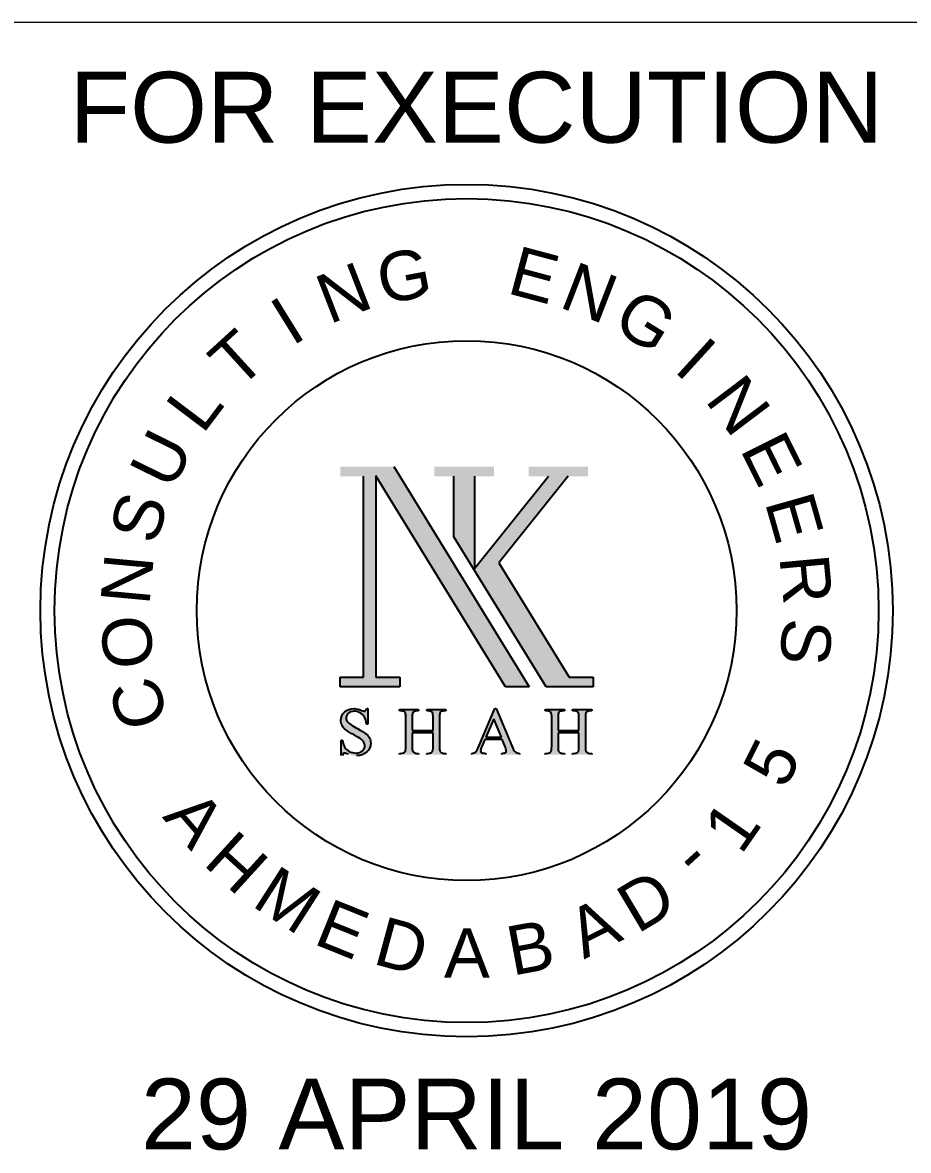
# Model space of a CAD drawing. Extents: x -200722 to 834823, y -494970 to 88783.
# Drawn here: x 418084 to 420556, y -169547 to -166400 of the extents above; entities that cross this region are included whole.
import ezdxf
from ezdxf.enums import TextEntityAlignment as Align

# ---------------------------------------------------------------- set-up
doc = ezdxf.new("R2010")
doc.units = 0
doc.header["$LTSCALE"] = 100
doc.header["$MEASUREMENT"] = 0
doc.linetypes.add('SJ', pattern=[4.25, 3, -0.25, 0.25, -0.25, 0.25, -0.25])
doc.layers.add('9_TITLE TEXT', color=7, linetype='CONTINUOUS', lineweight=20)
for name, color, linetype in [('NAME PLAT-01', 251, 'CONTINUOUS'), ('STAMP', 20, 'SJ'), ('TEXT', 2, 'CONTINUOUS')]:
    doc.layers.add(name, color=color, linetype=linetype)
doc.styles.add('AR', font='arial.ttf')

msp = doc.modelspace()

# ---------------------------------------------------------------- hatches: boundary and pattern name
at = {"layer": 'NAME PLAT-01'}
h = msp.add_hatch(color=7, dxfattribs=at)
h.dxf.hatch_style = 1
h.paths.add_polyline_path([(419431.8, -168253.3), (419498.3, -168253.3), (419120.6, -167639), (418970.8, -167639), (418970.8, -167666.1), (419035.5, -167666.1), (419035.5, -168226.2), (418970.8, -168226.2), (418970.8, -168253.3), (419137.3, -168253.3), (419137.3, -168226.2), (419070, -168226.2), (419070, -167665)])
h = msp.add_hatch(color=7, dxfattribs=at)
h.dxf.hatch_style = 1
h.paths.add_polyline_path([(419345.7, -167666.1), (419399.9, -167666.1), (419399.9, -167639), (419233.8, -167639), (419233.8, -167666.1), (419288.1, -167666.1), (419288.1, -167834.9), (419545.3, -168253.3), (419676.6, -168253.3), (419676.6, -168226.2), (419609.1, -168226.2), (419413.1, -167907.5), (419606.8, -167666.1), (419662.5, -167666.1), (419662.5, -167639), (419496.4, -167639), (419496.4, -167666.1), (419552.1, -167666.1), (419345.7, -167923.5)])
h = msp.add_hatch(color=7, dxfattribs=at)
h.dxf.hatch_style = 1
edge = h.paths.add_edge_path()
edge.add_spline(control_points=[(419042.5, -168384.2), (419038.2, -168380.9), (419030.2, -168376), (419018.5, -168369.7)], knot_values=[9, 9, 9, 9, 10, 10, 10, 10], degree=3, periodic=0)
edge.add_spline(control_points=[(419018.5, -168369.7), (419004.1, -168362), (418995, -168355.8), (418991.1, -168351.2)], knot_values=[8, 8, 8, 8, 9, 9, 9, 9], degree=3, periodic=0)
edge.add_spline(control_points=[(418991.1, -168351.2), (418988.5, -168348), (418987.2, -168344.6), (418987.2, -168340.7)], knot_values=[7, 7, 7, 7, 8, 8, 8, 8], degree=3, periodic=0)
edge.add_spline(control_points=[(418987.2, -168340.7), (418987.2, -168335.7), (418989.3, -168331.3), (418993.5, -168327.3)], knot_values=[6, 6, 6, 6, 7, 7, 7, 7], degree=3, periodic=0)
edge.add_spline(control_points=[(418993.5, -168327.3), (418997.7, -168323.4), (419003, -168321.5), (419009.4, -168321.5)], knot_values=[5, 5, 5, 5, 6, 6, 6, 6], degree=3, periodic=0)
edge.add_spline(control_points=[(419009.4, -168321.5), (419015.1, -168321.5), (419020.6, -168322.9), (419025.9, -168325.8)], knot_values=[4, 4, 4, 4, 5, 5, 5, 5], degree=3, periodic=0)
edge.add_spline(control_points=[(419025.9, -168325.8), (419031.2, -168328.7), (419035.3, -168332.6), (419038.2, -168337.6)], knot_values=[3, 3, 3, 3, 4, 4, 4, 4], degree=3, periodic=0)
edge.add_spline(control_points=[(419038.2, -168337.6), (419041, -168342.5), (419043, -168349.2), (419044.1, -168357.5)], knot_values=[2, 2, 2, 2, 3, 3, 3, 3], degree=3, periodic=0)
edge.add_spline(control_points=[(419044.1, -168357.5), (419044.1, -168357.5), (419047.6, -168357.5), (419047.6, -168357.5)], knot_values=[1, 1, 1, 1, 2, 2, 2, 2], degree=3, periodic=0)
edge.add_spline(control_points=[(419047.6, -168357.5), (419047.6, -168357.5), (419047.6, -168314.1), (419047.6, -168314.1)], knot_values=[0, 0, 0, 0, 1, 1, 1, 1], degree=3, periodic=0)
edge.add_spline(control_points=[(419047.6, -168314.1), (419047.6, -168314.1), (419044.1, -168314.1), (419044.1, -168314.1)], knot_values=[39, 39, 39, 39, 40, 40, 40, 40], degree=3, periodic=0)
edge.add_spline(control_points=[(419044.1, -168314.1), (419043.5, -168317), (419042.7, -168318.9), (419041.7, -168319.8), (419040.7, -168320.8), (419039.3, -168321.3), (419037.7, -168321.3)], knot_values=[37, 37, 37, 37, 38, 38, 38, 39, 39, 39, 39], degree=3, periodic=0)
edge.add_spline(control_points=[(419037.7, -168321.3), (419036.3, -168321.3), (419033.9, -168320.5), (419030.4, -168319)], knot_values=[36, 36, 36, 36, 37, 37, 37, 37], degree=3, periodic=0)
edge.add_spline(control_points=[(419030.4, -168319), (419023, -168315.7), (419015.9, -168314.1), (419009.2, -168314.1)], knot_values=[35, 35, 35, 35, 36, 36, 36, 36], degree=3, periodic=0)
edge.add_spline(control_points=[(419009.2, -168314.1), (418998.5, -168314.1), (418989.7, -168317.3), (418982.8, -168323.8)], knot_values=[34, 34, 34, 34, 35, 35, 35, 35], degree=3, periodic=0)
edge.add_spline(control_points=[(418982.8, -168323.8), (418975.9, -168330.3), (418972.4, -168338.1), (418972.4, -168347.1)], knot_values=[33, 33, 33, 33, 34, 34, 34, 34], degree=3, periodic=0)
edge.add_spline(control_points=[(418972.4, -168347.1), (418972.4, -168352.3), (418973.6, -168357.1), (418976, -168361.4)], knot_values=[32, 32, 32, 32, 33, 33, 33, 33], degree=3, periodic=0)
edge.add_spline(control_points=[(418976, -168361.4), (418978.3, -168365.7), (418981.7, -168369.7), (418986.3, -168373.2)], knot_values=[31, 31, 31, 31, 32, 32, 32, 32], degree=3, periodic=0)
edge.add_spline(control_points=[(418986.3, -168373.2), (418990.8, -168376.8), (418998.5, -168381.6), (419009.2, -168387.6)], knot_values=[30, 30, 30, 30, 31, 31, 31, 31], degree=3, periodic=0)
edge.add_spline(control_points=[(419009.2, -168387.6), (419020, -168393.7), (419026.5, -168397.6), (419028.9, -168399.5)], knot_values=[29, 29, 29, 29, 30, 30, 30, 30], degree=3, periodic=0)
edge.add_spline(control_points=[(419028.9, -168399.5), (419032.5, -168402.2), (419035.2, -168405.1), (419036.9, -168408.3)], knot_values=[28, 28, 28, 28, 29, 29, 29, 29], degree=3, periodic=0)
edge.add_spline(control_points=[(419036.9, -168408.3), (419038.6, -168411.4), (419039.4, -168414.5), (419039.4, -168417.6)], knot_values=[27, 27, 27, 27, 28, 28, 28, 28], degree=3, periodic=0)
edge.add_spline(control_points=[(419039.4, -168417.6), (419039.4, -168423.2), (419037.2, -168428), (419032.7, -168432.1)], knot_values=[26, 26, 26, 26, 27, 27, 27, 27], degree=3, periodic=0)
edge.add_spline(control_points=[(419032.7, -168432.1), (419028.2, -168436.1), (419022.1, -168438.2), (419014.4, -168438.2)], knot_values=[25, 25, 25, 25, 26, 26, 26, 26], degree=3, periodic=0)
edge.add_spline(control_points=[(419014.4, -168438.2), (419007.7, -168438.2), (419001.6, -168436.7), (418996, -168433.7)], knot_values=[24, 24, 24, 24, 25, 25, 25, 25], degree=3, periodic=0)
edge.add_spline(control_points=[(418996, -168433.7), (418990.4, -168430.8), (418986.3, -168427), (418983.6, -168422.6)], knot_values=[23, 23, 23, 23, 24, 24, 24, 24], degree=3, periodic=0)
edge.add_spline(control_points=[(418983.6, -168422.6), (418980.8, -168418.1), (418978.7, -168411.3), (418977.1, -168402.3)], knot_values=[22, 22, 22, 22, 23, 23, 23, 23], degree=3, periodic=0)
edge.add_spline(control_points=[(418977.1, -168402.3), (418977.1, -168402.3), (418973.6, -168402.3), (418973.6, -168402.3)], knot_values=[21, 21, 21, 21, 22, 22, 22, 22], degree=3, periodic=0)
edge.add_spline(control_points=[(418973.6, -168402.3), (418973.6, -168402.3), (418973.6, -168445.4), (418973.6, -168445.4)], knot_values=[20, 20, 20, 20, 21, 21, 21, 21], degree=3, periodic=0)
edge.add_spline(control_points=[(418973.6, -168445.4), (418973.6, -168445.4), (418977.1, -168445.4), (418977.1, -168445.4)], knot_values=[19, 19, 19, 19, 20, 20, 20, 20], degree=3, periodic=0)
edge.add_spline(control_points=[(418977.1, -168445.4), (418977.5, -168442.5), (418978.2, -168440.6), (418979.1, -168439.7), (418980, -168438.7), (418981.2, -168438.3), (418982.7, -168438.3)], knot_values=[17, 17, 17, 17, 18, 18, 18, 19, 19, 19, 19], degree=3, periodic=0)
edge.add_spline(control_points=[(418982.7, -168438.3), (418984.3, -168438.3), (418988.1, -168439.2), (418994.2, -168441.2)], knot_values=[16, 16, 16, 16, 17, 17, 17, 17], degree=3, periodic=0)
edge.add_spline(control_points=[(418994.2, -168441.2), (419000.2, -168443.1), (419004.1, -168444.3), (419006.1, -168444.6)], knot_values=[15, 15, 15, 15, 16, 16, 16, 16], degree=3, periodic=0)
edge.add_spline(control_points=[(419006.1, -168444.6), (419009.3, -168445.1), (419012.7, -168445.4), (419016.3, -168445.4)], knot_values=[14, 14, 14, 14, 15, 15, 15, 15], degree=3, periodic=0)
edge.add_spline(control_points=[(419016.3, -168445.4), (419028, -168445.4), (419037.4, -168442), (419044.8, -168435.1)], knot_values=[13, 13, 13, 13, 14, 14, 14, 14], degree=3, periodic=0)
edge.add_spline(control_points=[(419044.8, -168435.1), (419052.2, -168428.2), (419055.9, -168420), (419055.9, -168410.5)], knot_values=[12, 12, 12, 12, 13, 13, 13, 13], degree=3, periodic=0)
edge.add_spline(control_points=[(419055.9, -168410.5), (419055.9, -168405.5), (419054.7, -168400.7), (419052.4, -168396.1)], knot_values=[11, 11, 11, 11, 12, 12, 12, 12], degree=3, periodic=0)
edge.add_spline(control_points=[(419052.4, -168396.1), (419050.1, -168391.6), (419046.8, -168387.6), (419042.5, -168384.2)], knot_values=[10, 10, 10, 10, 11, 11, 11, 11], degree=3, periodic=0)
edge = h.paths.add_edge_path()
edge.add_spline(control_points=[(419171.6, -168420.3), (419171.6, -168420.3), (419171.6, -168382), (419171.6, -168382)], knot_values=[26, 26, 26, 26, 27, 27, 27, 27], degree=3, periodic=0)
edge.add_spline(control_points=[(419171.6, -168382), (419171.6, -168382), (419229.9, -168382), (419229.9, -168382)], knot_values=[25, 25, 25, 25, 26, 26, 26, 26], degree=3, periodic=0)
edge.add_spline(control_points=[(419229.9, -168382), (419229.9, -168382), (419229.9, -168420.3), (419229.9, -168420.3)], knot_values=[24, 24, 24, 24, 25, 25, 25, 25], degree=3, periodic=0)
edge.add_spline(control_points=[(419229.9, -168420.3), (419229.9, -168427.8), (419229.2, -168432.6), (419227.6, -168434.6)], knot_values=[23, 23, 23, 23, 24, 24, 24, 24], degree=3, periodic=0)
edge.add_spline(control_points=[(419227.6, -168434.6), (419225.3, -168437.6), (419221.5, -168439.1), (419216.4, -168439.1)], knot_values=[22, 22, 22, 22, 23, 23, 23, 23], degree=3, periodic=0)
edge.add_spline(control_points=[(419212, -168439.1), (419212, -168439.1), (419212, -168442.5), (419212, -168442.5)], knot_values=[20, 20, 20, 20, 21, 21, 21, 21], degree=3, periodic=0)
edge.add_spline(control_points=[(419212, -168442.5), (419212, -168442.5), (419265.7, -168442.5), (419265.7, -168442.5)], knot_values=[19, 19, 19, 19, 20, 20, 20, 20], degree=3, periodic=0)
edge.add_spline(control_points=[(419265.7, -168442.5), (419265.7, -168442.5), (419265.7, -168439.1), (419265.7, -168439.1)], knot_values=[18, 18, 18, 18, 19, 19, 19, 19], degree=3, periodic=0)
edge.add_spline(control_points=[(419265.7, -168439.1), (419265.7, -168439.1), (419261.2, -168439.1), (419261.2, -168439.1)], knot_values=[17, 17, 17, 17, 18, 18, 18, 18], degree=3, periodic=0)
edge.add_spline(control_points=[(419261.2, -168439.1), (419258.3, -168439.1), (419255.4, -168438.4), (419252.7, -168436.9)], knot_values=[16, 16, 16, 16, 17, 17, 17, 17], degree=3, periodic=0)
edge.add_spline(control_points=[(419248.9, -168432.9), (419248.1, -168430.9), (419247.7, -168426.7), (419247.7, -168420.3)], knot_values=[14, 14, 14, 14, 15, 15, 15, 15], degree=3, periodic=0)
edge.add_spline(control_points=[(419247.7, -168420.3), (419247.7, -168420.3), (419247.7, -168339.2), (419247.7, -168339.2)], knot_values=[13, 13, 13, 13, 14, 14, 14, 14], degree=3, periodic=0)
edge.add_spline(control_points=[(419247.7, -168339.2), (419247.7, -168333.1), (419248.1, -168329), (419248.8, -168327)], knot_values=[12, 12, 12, 12, 13, 13, 13, 13], degree=3, periodic=0)
edge.add_spline(control_points=[(419248.8, -168327), (419249.5, -168325), (419250.8, -168323.5), (419252.8, -168322.5)], knot_values=[11, 11, 11, 11, 12, 12, 12, 12], degree=3, periodic=0)
edge.add_spline(control_points=[(419252.8, -168322.5), (419255.5, -168321.1), (419258.3, -168320.4), (419261.2, -168320.4)], knot_values=[10, 10, 10, 10, 11, 11, 11, 11], degree=3, periodic=0)
edge.add_spline(control_points=[(419265.7, -168320.4), (419265.7, -168320.4), (419265.7, -168316.9), (419265.7, -168316.9)], knot_values=[8, 8, 8, 8, 9, 9, 9, 9], degree=3, periodic=0)
edge.add_spline(control_points=[(419265.7, -168316.9), (419265.7, -168316.9), (419212, -168316.9), (419212, -168316.9)], knot_values=[7, 7, 7, 7, 8, 8, 8, 8], degree=3, periodic=0)
edge.add_spline(control_points=[(419212, -168316.9), (419212, -168316.9), (419212, -168320.4), (419212, -168320.4)], knot_values=[6, 6, 6, 6, 7, 7, 7, 7], degree=3, periodic=0)
edge.add_spline(control_points=[(419212, -168320.4), (419212, -168320.4), (419216.4, -168320.4), (419216.4, -168320.4)], knot_values=[5, 5, 5, 5, 6, 6, 6, 6], degree=3, periodic=0)
edge.add_spline(control_points=[(419216.4, -168320.4), (419219.4, -168320.4), (419222.2, -168321.1), (419224.8, -168322.6)], knot_values=[4, 4, 4, 4, 5, 5, 5, 5], degree=3, periodic=0)
edge.add_spline(control_points=[(419228.7, -168326.6), (419229.5, -168328.6), (419229.9, -168332.8), (419229.9, -168339.2)], knot_values=[2, 2, 2, 2, 3, 3, 3, 3], degree=3, periodic=0)
edge.add_spline(control_points=[(419229.9, -168339.2), (419229.9, -168339.2), (419229.9, -168375.2), (419229.9, -168375.2)], knot_values=[1, 1, 1, 1, 2, 2, 2, 2], degree=3, periodic=0)
edge.add_spline(control_points=[(419229.9, -168375.2), (419229.9, -168375.2), (419171.6, -168375.2), (419171.6, -168375.2)], knot_values=[0, 0, 0, 0, 1, 1, 1, 1], degree=3, periodic=0)
edge.add_spline(control_points=[(419171.6, -168375.2), (419171.6, -168375.2), (419171.6, -168339.2), (419171.6, -168339.2)], knot_values=[49, 49, 49, 49, 50, 50, 50, 50], degree=3, periodic=0)
edge.add_spline(control_points=[(419171.6, -168339.2), (419171.6, -168333.1), (419172, -168329), (419172.7, -168327)], knot_values=[48, 48, 48, 48, 49, 49, 49, 49], degree=3, periodic=0)
edge.add_spline(control_points=[(419172.7, -168327), (419173.4, -168325), (419174.8, -168323.5), (419176.7, -168322.5)], knot_values=[47, 47, 47, 47, 48, 48, 48, 48], degree=3, periodic=0)
edge.add_spline(control_points=[(419176.7, -168322.5), (419179.3, -168321.1), (419182.1, -168320.4), (419185.1, -168320.4)], knot_values=[46, 46, 46, 46, 47, 47, 47, 47], degree=3, periodic=0)
edge.add_spline(control_points=[(419189.6, -168320.4), (419189.6, -168320.4), (419189.6, -168316.9), (419189.6, -168316.9)], knot_values=[44, 44, 44, 44, 45, 45, 45, 45], degree=3, periodic=0)
edge.add_spline(control_points=[(419189.6, -168316.9), (419189.6, -168316.9), (419135.8, -168316.9), (419135.8, -168316.9)], knot_values=[43, 43, 43, 43, 44, 44, 44, 44], degree=3, periodic=0)
edge.add_spline(control_points=[(419135.8, -168316.9), (419135.8, -168316.9), (419135.8, -168320.4), (419135.8, -168320.4)], knot_values=[42, 42, 42, 42, 43, 43, 43, 43], degree=3, periodic=0)
edge.add_spline(control_points=[(419135.8, -168320.4), (419135.8, -168320.4), (419140.3, -168320.4), (419140.3, -168320.4)], knot_values=[41, 41, 41, 41, 42, 42, 42, 42], degree=3, periodic=0)
edge.add_spline(control_points=[(419140.3, -168320.4), (419143.2, -168320.4), (419146.1, -168321.1), (419148.8, -168322.6)], knot_values=[40, 40, 40, 40, 41, 41, 41, 41], degree=3, periodic=0)
edge.add_spline(control_points=[(419152.6, -168326.6), (419153.4, -168328.6), (419153.8, -168332.8), (419153.8, -168339.2)], knot_values=[38, 38, 38, 38, 39, 39, 39, 39], degree=3, periodic=0)
edge.add_spline(control_points=[(419153.8, -168339.2), (419153.8, -168339.2), (419153.8, -168420.3), (419153.8, -168420.3)], knot_values=[37, 37, 37, 37, 38, 38, 38, 38], degree=3, periodic=0)
edge.add_spline(control_points=[(419153.8, -168420.3), (419153.8, -168427.8), (419153.1, -168432.6), (419151.6, -168434.6)], knot_values=[36, 36, 36, 36, 37, 37, 37, 37], degree=3, periodic=0)
edge.add_spline(control_points=[(419151.6, -168434.6), (419149.2, -168437.6), (419145.5, -168439.1), (419140.3, -168439.1)], knot_values=[35, 35, 35, 35, 36, 36, 36, 36], degree=3, periodic=0)
edge.add_spline(control_points=[(419135.8, -168439.1), (419135.8, -168439.1), (419135.8, -168442.5), (419135.8, -168442.5)], knot_values=[33, 33, 33, 33, 34, 34, 34, 34], degree=3, periodic=0)
edge.add_spline(control_points=[(419135.8, -168442.5), (419135.8, -168442.5), (419189.6, -168442.5), (419189.6, -168442.5)], knot_values=[32, 32, 32, 32, 33, 33, 33, 33], degree=3, periodic=0)
edge.add_spline(control_points=[(419189.6, -168442.5), (419189.6, -168442.5), (419189.6, -168439.1), (419189.6, -168439.1)], knot_values=[31, 31, 31, 31, 32, 32, 32, 32], degree=3, periodic=0)
edge.add_spline(control_points=[(419189.6, -168439.1), (419189.6, -168439.1), (419185.1, -168439.1), (419185.1, -168439.1)], knot_values=[30, 30, 30, 30, 31, 31, 31, 31], degree=3, periodic=0)
edge.add_spline(control_points=[(419185.1, -168439.1), (419182.1, -168439.1), (419179.3, -168438.4), (419176.7, -168436.9)], knot_values=[29, 29, 29, 29, 30, 30, 30, 30], degree=3, periodic=0)
edge.add_spline(control_points=[(419172.8, -168432.9), (419172, -168430.9), (419171.6, -168426.7), (419171.6, -168420.3)], knot_values=[27, 27, 27, 27, 28, 28, 28, 28], degree=3, periodic=0)
edge = h.paths.add_edge_path()
edge.add_spline(control_points=[(419402.4, -168314.1), (419402.4, -168314.1), (419358.2, -168417.4), (419358.2, -168417.4)], knot_values=[10, 10, 10, 10, 11, 11, 11, 11], degree=3, periodic=0)
edge.add_spline(control_points=[(419358.2, -168417.4), (419354.4, -168426.5), (419350.9, -168432.5), (419347.8, -168435.5)], knot_values=[9, 9, 9, 9, 10, 10, 10, 10], degree=3, periodic=0)
edge.add_spline(control_points=[(419347.8, -168435.5), (419346.2, -168437), (419342.8, -168438.2), (419337.6, -168439.1)], knot_values=[8, 8, 8, 8, 9, 9, 9, 9], degree=3, periodic=0)
edge.add_spline(control_points=[(419337.6, -168439.1), (419337.6, -168439.1), (419337.6, -168442.5), (419337.6, -168442.5)], knot_values=[7, 7, 7, 7, 8, 8, 8, 8], degree=3, periodic=0)
edge.add_spline(control_points=[(419337.6, -168442.5), (419337.6, -168442.5), (419377.1, -168442.5), (419377.1, -168442.5)], knot_values=[6, 6, 6, 6, 7, 7, 7, 7], degree=3, periodic=0)
edge.add_spline(control_points=[(419377.1, -168442.5), (419377.1, -168442.5), (419377.1, -168439.1), (419377.1, -168439.1)], knot_values=[5, 5, 5, 5, 6, 6, 6, 6], degree=3, periodic=0)
edge.add_spline(control_points=[(419377.1, -168439.1), (419371.1, -168438.7), (419367.1, -168437.7), (419365.3, -168436.3)], knot_values=[4, 4, 4, 4, 5, 5, 5, 5], degree=3, periodic=0)
edge.add_spline(control_points=[(419365.3, -168436.3), (419363.5, -168434.8), (419362.6, -168433.1), (419362.6, -168431.2)], knot_values=[3, 3, 3, 3, 4, 4, 4, 4], degree=3, periodic=0)
edge.add_spline(control_points=[(419362.6, -168431.2), (419362.6, -168428.8), (419363.6, -168425.2), (419365.7, -168420.3)], knot_values=[2, 2, 2, 2, 3, 3, 3, 3], degree=3, periodic=0)
edge.add_spline(control_points=[(419365.7, -168420.3), (419365.7, -168420.3), (419374.2, -168400.5), (419374.2, -168400.5)], knot_values=[1, 1, 1, 1, 2, 2, 2, 2], degree=3, periodic=0)
edge.add_spline(control_points=[(419374.2, -168400.5), (419374.2, -168400.5), (419422.9, -168400.5), (419422.9, -168400.5)], knot_values=[0, 0, 0, 0, 1, 1, 1, 1], degree=3, periodic=0)
edge.add_spline(control_points=[(419422.9, -168400.5), (419422.9, -168400.5), (419430.5, -168418.5), (419430.5, -168418.5)], knot_values=[21, 21, 21, 21, 22, 22, 22, 22], degree=3, periodic=0)
edge.add_spline(control_points=[(419430.5, -168418.5), (419432.9, -168424.4), (419434.2, -168428.7), (419434.2, -168431.4)], knot_values=[20, 20, 20, 20, 21, 21, 21, 21], degree=3, periodic=0)
edge.add_spline(control_points=[(419434.2, -168431.4), (419434.2, -168433.4), (419433.3, -168435.2), (419431.5, -168436.6)], knot_values=[19, 19, 19, 19, 20, 20, 20, 20], degree=3, periodic=0)
edge.add_spline(control_points=[(419431.5, -168436.6), (419429.8, -168438), (419426.4, -168438.9), (419421.4, -168439.1)], knot_values=[18, 18, 18, 18, 19, 19, 19, 19], degree=3, periodic=0)
edge.add_spline(control_points=[(419421.4, -168439.1), (419421.4, -168439.1), (419421.4, -168442.5), (419421.4, -168442.5)], knot_values=[17, 17, 17, 17, 18, 18, 18, 18], degree=3, periodic=0)
edge.add_spline(control_points=[(419421.4, -168442.5), (419421.4, -168442.5), (419470.9, -168442.5), (419470.9, -168442.5)], knot_values=[16, 16, 16, 16, 17, 17, 17, 17], degree=3, periodic=0)
edge.add_spline(control_points=[(419470.9, -168442.5), (419470.9, -168442.5), (419470.9, -168439.1), (419470.9, -168439.1)], knot_values=[15, 15, 15, 15, 16, 16, 16, 16], degree=3, periodic=0)
edge.add_spline(control_points=[(419470.9, -168439.1), (419465.8, -168438.8), (419461.8, -168437.4), (419459, -168434.9)], knot_values=[14, 14, 14, 14, 15, 15, 15, 15], degree=3, periodic=0)
edge.add_spline(control_points=[(419459, -168434.9), (419456.1, -168432.4), (419452.9, -168426.9), (419449.4, -168418.5)], knot_values=[13, 13, 13, 13, 14, 14, 14, 14], degree=3, periodic=0)
edge.add_spline(control_points=[(419449.4, -168418.5), (419449.4, -168418.5), (419405.6, -168314.1), (419405.6, -168314.1)], knot_values=[12, 12, 12, 12, 13, 13, 13, 13], degree=3, periodic=0)
edge.add_spline(control_points=[(419405.6, -168314.1), (419405.6, -168314.1), (419402.4, -168314.1), (419402.4, -168314.1)], knot_values=[11, 11, 11, 11, 12, 12, 12, 12], degree=3, periodic=0)
h.paths.add_polyline_path([(419377.1, -168393.6), (419399, -168342.9), (419420.3, -168393.6)], flags=16)
edge = h.paths.add_edge_path()
edge.add_spline(control_points=[(419560.8, -168339.2), (419560.8, -168339.2), (419560.8, -168420.3), (419560.8, -168420.3)], knot_values=[37, 37, 37, 37, 38, 38, 38, 38], degree=3, periodic=0)
edge.add_spline(control_points=[(419560.8, -168420.3), (419560.8, -168427.8), (419560, -168432.6), (419558.6, -168434.6)], knot_values=[36, 36, 36, 36, 37, 37, 37, 37], degree=3, periodic=0)
edge.add_spline(control_points=[(419558.6, -168434.6), (419556.2, -168437.6), (419552.5, -168439.1), (419547.3, -168439.1)], knot_values=[35, 35, 35, 35, 36, 36, 36, 36], degree=3, periodic=0)
edge.add_spline(control_points=[(419547.3, -168439.1), (419547.3, -168439.1), (419542.8, -168439.1), (419542.8, -168439.1)], knot_values=[34, 34, 34, 34, 35, 35, 35, 35], degree=3, periodic=0)
edge.add_spline(control_points=[(419542.8, -168439.1), (419542.8, -168439.1), (419542.8, -168442.5), (419542.8, -168442.5)], knot_values=[33, 33, 33, 33, 34, 34, 34, 34], degree=3, periodic=0)
edge.add_spline(control_points=[(419542.8, -168442.5), (419542.8, -168442.5), (419596.6, -168442.5), (419596.6, -168442.5)], knot_values=[32, 32, 32, 32, 33, 33, 33, 33], degree=3, periodic=0)
edge.add_spline(control_points=[(419596.6, -168442.5), (419596.6, -168442.5), (419596.6, -168439.1), (419596.6, -168439.1)], knot_values=[31, 31, 31, 31, 32, 32, 32, 32], degree=3, periodic=0)
edge.add_spline(control_points=[(419596.6, -168439.1), (419596.6, -168439.1), (419592.1, -168439.1), (419592.1, -168439.1)], knot_values=[30, 30, 30, 30, 31, 31, 31, 31], degree=3, periodic=0)
edge.add_spline(control_points=[(419592.1, -168439.1), (419589.1, -168439.1), (419586.3, -168438.4), (419583.7, -168436.9)], knot_values=[29, 29, 29, 29, 30, 30, 30, 30], degree=3, periodic=0)
edge.add_spline(control_points=[(419583.7, -168436.9), (419581.7, -168435.8), (419580.4, -168434.4), (419579.8, -168432.9)], knot_values=[28, 28, 28, 28, 29, 29, 29, 29], degree=3, periodic=0)
edge.add_spline(control_points=[(419579.8, -168432.9), (419579, -168430.9), (419578.6, -168426.7), (419578.6, -168420.3)], knot_values=[27, 27, 27, 27, 28, 28, 28, 28], degree=3, periodic=0)
edge.add_spline(control_points=[(419578.6, -168420.3), (419578.6, -168420.3), (419578.6, -168382), (419578.6, -168382)], knot_values=[26, 26, 26, 26, 27, 27, 27, 27], degree=3, periodic=0)
edge.add_spline(control_points=[(419578.6, -168382), (419578.6, -168382), (419636.9, -168382), (419636.9, -168382)], knot_values=[25, 25, 25, 25, 26, 26, 26, 26], degree=3, periodic=0)
edge.add_spline(control_points=[(419636.9, -168382), (419636.9, -168382), (419636.9, -168420.3), (419636.9, -168420.3)], knot_values=[24, 24, 24, 24, 25, 25, 25, 25], degree=3, periodic=0)
edge.add_spline(control_points=[(419636.9, -168420.3), (419636.9, -168427.8), (419636.2, -168432.6), (419634.6, -168434.6)], knot_values=[23, 23, 23, 23, 24, 24, 24, 24], degree=3, periodic=0)
edge.add_spline(control_points=[(419634.6, -168434.6), (419632.3, -168437.6), (419628.5, -168439.1), (419623.4, -168439.1)], knot_values=[22, 22, 22, 22, 23, 23, 23, 23], degree=3, periodic=0)
edge.add_spline(control_points=[(419623.4, -168439.1), (419623.4, -168439.1), (419619, -168439.1), (419619, -168439.1)], knot_values=[21, 21, 21, 21, 22, 22, 22, 22], degree=3, periodic=0)
edge.add_spline(control_points=[(419619, -168439.1), (419619, -168439.1), (419619, -168442.5), (419619, -168442.5)], knot_values=[20, 20, 20, 20, 21, 21, 21, 21], degree=3, periodic=0)
edge.add_spline(control_points=[(419619, -168442.5), (419619, -168442.5), (419672.7, -168442.5), (419672.7, -168442.5)], knot_values=[19, 19, 19, 19, 20, 20, 20, 20], degree=3, periodic=0)
edge.add_spline(control_points=[(419672.7, -168442.5), (419672.7, -168442.5), (419672.7, -168439.1), (419672.7, -168439.1)], knot_values=[18, 18, 18, 18, 19, 19, 19, 19], degree=3, periodic=0)
edge.add_spline(control_points=[(419672.7, -168439.1), (419672.7, -168439.1), (419668.2, -168439.1), (419668.2, -168439.1)], knot_values=[17, 17, 17, 17, 18, 18, 18, 18], degree=3, periodic=0)
edge.add_spline(control_points=[(419668.2, -168439.1), (419665.3, -168439.1), (419662.4, -168438.4), (419659.7, -168436.9)], knot_values=[16, 16, 16, 16, 17, 17, 17, 17], degree=3, periodic=0)
edge.add_spline(control_points=[(419659.7, -168436.9), (419657.8, -168435.8), (419656.5, -168434.4), (419655.9, -168432.9)], knot_values=[15, 15, 15, 15, 16, 16, 16, 16], degree=3, periodic=0)
edge.add_spline(control_points=[(419655.9, -168432.9), (419655.1, -168430.9), (419654.7, -168426.7), (419654.7, -168420.3)], knot_values=[14, 14, 14, 14, 15, 15, 15, 15], degree=3, periodic=0)
edge.add_spline(control_points=[(419654.7, -168420.3), (419654.7, -168420.3), (419654.7, -168339.2), (419654.7, -168339.2)], knot_values=[13, 13, 13, 13, 14, 14, 14, 14], degree=3, periodic=0)
edge.add_spline(control_points=[(419654.7, -168339.2), (419654.7, -168333.1), (419655.1, -168329), (419655.8, -168327)], knot_values=[12, 12, 12, 12, 13, 13, 13, 13], degree=3, periodic=0)
edge.add_spline(control_points=[(419655.8, -168327), (419656.5, -168325), (419657.8, -168323.5), (419659.8, -168322.5)], knot_values=[11, 11, 11, 11, 12, 12, 12, 12], degree=3, periodic=0)
edge.add_spline(control_points=[(419659.8, -168322.5), (419662.5, -168321.1), (419665.3, -168320.4), (419668.2, -168320.4)], knot_values=[10, 10, 10, 10, 11, 11, 11, 11], degree=3, periodic=0)
edge.add_spline(control_points=[(419668.2, -168320.4), (419668.2, -168320.4), (419672.7, -168320.4), (419672.7, -168320.4)], knot_values=[9, 9, 9, 9, 10, 10, 10, 10], degree=3, periodic=0)
edge.add_spline(control_points=[(419672.7, -168320.4), (419672.7, -168320.4), (419672.7, -168316.9), (419672.7, -168316.9)], knot_values=[8, 8, 8, 8, 9, 9, 9, 9], degree=3, periodic=0)
edge.add_spline(control_points=[(419672.7, -168316.9), (419672.7, -168316.9), (419619, -168316.9), (419619, -168316.9)], knot_values=[7, 7, 7, 7, 8, 8, 8, 8], degree=3, periodic=0)
edge.add_spline(control_points=[(419619, -168316.9), (419619, -168316.9), (419619, -168320.4), (419619, -168320.4)], knot_values=[6, 6, 6, 6, 7, 7, 7, 7], degree=3, periodic=0)
edge.add_spline(control_points=[(419619, -168320.4), (419619, -168320.4), (419623.4, -168320.4), (419623.4, -168320.4)], knot_values=[5, 5, 5, 5, 6, 6, 6, 6], degree=3, periodic=0)
edge.add_spline(control_points=[(419623.4, -168320.4), (419626.4, -168320.4), (419629.2, -168321.1), (419631.8, -168322.6)], knot_values=[4, 4, 4, 4, 5, 5, 5, 5], degree=3, periodic=0)
edge.add_spline(control_points=[(419631.8, -168322.6), (419633.8, -168323.7), (419635.1, -168325), (419635.7, -168326.6)], knot_values=[3, 3, 3, 3, 4, 4, 4, 4], degree=3, periodic=0)
edge.add_spline(control_points=[(419635.7, -168326.6), (419636.5, -168328.6), (419636.9, -168332.8), (419636.9, -168339.2)], knot_values=[2, 2, 2, 2, 3, 3, 3, 3], degree=3, periodic=0)
edge.add_spline(control_points=[(419636.9, -168339.2), (419636.9, -168339.2), (419636.9, -168375.2), (419636.9, -168375.2)], knot_values=[1, 1, 1, 1, 2, 2, 2, 2], degree=3, periodic=0)
edge.add_spline(control_points=[(419636.9, -168375.2), (419636.9, -168375.2), (419578.6, -168375.2), (419578.6, -168375.2)], knot_values=[0, 0, 0, 0, 1, 1, 1, 1], degree=3, periodic=0)
edge.add_spline(control_points=[(419578.6, -168375.2), (419578.6, -168375.2), (419578.6, -168339.2), (419578.6, -168339.2)], knot_values=[49, 49, 49, 49, 50, 50, 50, 50], degree=3, periodic=0)
edge.add_spline(control_points=[(419578.6, -168339.2), (419578.6, -168333.1), (419578.9, -168329), (419579.7, -168327)], knot_values=[48, 48, 48, 48, 49, 49, 49, 49], degree=3, periodic=0)
edge.add_spline(control_points=[(419579.7, -168327), (419580.4, -168325), (419581.8, -168323.5), (419583.7, -168322.5)], knot_values=[47, 47, 47, 47, 48, 48, 48, 48], degree=3, periodic=0)
edge.add_spline(control_points=[(419583.7, -168322.5), (419586.3, -168321.1), (419589.1, -168320.4), (419592.1, -168320.4)], knot_values=[46, 46, 46, 46, 47, 47, 47, 47], degree=3, periodic=0)
edge.add_spline(control_points=[(419592.1, -168320.4), (419592.1, -168320.4), (419596.6, -168320.4), (419596.6, -168320.4)], knot_values=[45, 45, 45, 45, 46, 46, 46, 46], degree=3, periodic=0)
edge.add_spline(control_points=[(419596.6, -168320.4), (419596.6, -168320.4), (419596.6, -168316.9), (419596.6, -168316.9)], knot_values=[44, 44, 44, 44, 45, 45, 45, 45], degree=3, periodic=0)
edge.add_spline(control_points=[(419596.6, -168316.9), (419596.6, -168316.9), (419542.8, -168316.9), (419542.8, -168316.9)], knot_values=[43, 43, 43, 43, 44, 44, 44, 44], degree=3, periodic=0)
edge.add_spline(control_points=[(419542.8, -168316.9), (419542.8, -168316.9), (419542.8, -168320.4), (419542.8, -168320.4)], knot_values=[42, 42, 42, 42, 43, 43, 43, 43], degree=3, periodic=0)
edge.add_spline(control_points=[(419542.8, -168320.4), (419542.8, -168320.4), (419547.3, -168320.4), (419547.3, -168320.4)], knot_values=[41, 41, 41, 41, 42, 42, 42, 42], degree=3, periodic=0)
edge.add_spline(control_points=[(419547.3, -168320.4), (419550.2, -168320.4), (419553.1, -168321.1), (419555.8, -168322.6)], knot_values=[40, 40, 40, 40, 41, 41, 41, 41], degree=3, periodic=0)
edge.add_spline(control_points=[(419555.8, -168322.6), (419557.7, -168323.7), (419559, -168325), (419559.6, -168326.6)], knot_values=[39, 39, 39, 39, 40, 40, 40, 40], degree=3, periodic=0)
edge.add_spline(control_points=[(419559.6, -168326.6), (419560.4, -168328.6), (419560.8, -168332.8), (419560.8, -168339.2)], knot_values=[38, 38, 38, 38, 39, 39, 39, 39], degree=3, periodic=0)

# ---------------------------------------------------------------- linework, layer by layer
at = {"layer": '9_TITLE TEXT', "color": 18, "true_color": 0x000000}
msp.add_line((421906.4, -166400.1), (412666.4, -166400.1), dxfattribs=at)
at = {"layer": 'NAME PLAT-01', "color": 7}
for p, q in [((419120.6, -167639), (419498.3, -168253.3)), ((419035.5, -168226.2), (419035.5, -167666.1)), ((419431.8, -168253.3), (419070, -167665)), ((419070, -167665), (419070, -168226.2)), ((419288.1, -167834.9), (419288.1, -167666.1)), ((419345.7, -167923.5), (419552.1, -167666.1)), ((419345.7, -167666.1), (419345.7, -167923.5)), ((419606.8, -167666.1), (419413.1, -167907.5)), ((419545.3, -168253.3), (419288.1, -167834.9)), ((419413.1, -167907.5), (419609.1, -168226.2)), ((418970.8, -168226.2), (419035.5, -168226.2)), ((418970.8, -168253.3), (418970.8, -168226.2)), ((419070, -168226.2), (419137.3, -168226.2)), ((419137.3, -168226.2), (419137.3, -168253.3)), ((419609.1, -168226.2), (419676.6, -168226.2)), ((419676.6, -168226.2), (419676.6, -168226.3)), ((419676.6, -168226.3), (419676.6, -168253.3)), ((419137.3, -168253.3), (418970.8, -168253.3)), ((419498.3, -168253.3), (419431.8, -168253.3)), ((419676.6, -168253.3), (419545.3, -168253.3)), ((419399, -168342.9), (419377.1, -168393.6)), ((419420.3, -168393.6), (419399, -168342.9)), ((419377.1, -168393.6), (419420.3, -168393.6))]:
    msp.add_line(p, q, dxfattribs=at)
at = {"layer": 'NAME PLAT-01', "color": 7, "lineweight": 0}
msp.add_open_spline([(419070.7, -167666.1), (419070.7, -167666.1), (419430, -168250.6), (419430, -168250.6)], degree=3, dxfattribs=at)
at = {"layer": 'NAME PLAT-01', "color": 7}
for points in [[(418982.8, -168323.8), (418989.7, -168317.3), (418998.5, -168314.1), (419009.2, -168314.1)], [(419009.2, -168314.1), (419015.9, -168314.1), (419023, -168315.7), (419030.4, -168319)], [(419030.4, -168319), (419033.9, -168320.5), (419036.3, -168321.3), (419037.7, -168321.3)], [(419044.1, -168314.1), (419044.1, -168314.1), (419047.6, -168314.1), (419047.6, -168314.1)], [(419047.6, -168314.1), (419047.6, -168314.1), (419047.6, -168357.5), (419047.6, -168357.5)], [(419135.8, -168316.9), (419135.8, -168316.9), (419189.6, -168316.9), (419189.6, -168316.9)], [(419135.8, -168320.4), (419135.8, -168320.4), (419135.8, -168316.9), (419135.8, -168316.9)], [(419140.3, -168320.4), (419140.3, -168320.4), (419135.8, -168320.4), (419135.8, -168320.4)], [(419148.8, -168322.6), (419146.1, -168321.1), (419143.2, -168320.4), (419140.3, -168320.4)], [(419185.1, -168320.4), (419182.1, -168320.4), (419179.3, -168321.1), (419176.7, -168322.5)], [(419189.6, -168320.4), (419189.6, -168320.4), (419185.1, -168320.4), (419185.1, -168320.4)], [(419189.6, -168316.9), (419189.6, -168316.9), (419189.6, -168320.4), (419189.6, -168320.4)], [(419212, -168320.4), (419212, -168320.4), (419212, -168316.9), (419212, -168316.9)], [(419212, -168316.9), (419212, -168316.9), (419265.7, -168316.9), (419265.7, -168316.9)], [(419216.4, -168320.4), (419216.4, -168320.4), (419212, -168320.4), (419212, -168320.4)], [(419224.8, -168322.6), (419222.2, -168321.1), (419219.4, -168320.4), (419216.4, -168320.4)], [(419261.2, -168320.4), (419258.3, -168320.4), (419255.5, -168321.1), (419252.8, -168322.5)], [(419265.7, -168320.4), (419265.7, -168320.4), (419261.2, -168320.4), (419261.2, -168320.4)], [(419265.7, -168316.9), (419265.7, -168316.9), (419265.7, -168320.4), (419265.7, -168320.4)], [(419358.2, -168417.4), (419358.2, -168417.4), (419402.4, -168314.1), (419402.4, -168314.1)], [(419402.4, -168314.1), (419402.4, -168314.1), (419405.6, -168314.1), (419405.6, -168314.1)], [(419405.6, -168314.1), (419405.6, -168314.1), (419449.4, -168418.5), (419449.4, -168418.5)], [(419542.8, -168316.9), (419542.8, -168316.9), (419596.6, -168316.9), (419596.6, -168316.9)], [(419542.8, -168320.4), (419542.8, -168320.4), (419542.8, -168316.9), (419542.8, -168316.9)], [(419547.3, -168320.4), (419547.3, -168320.4), (419542.8, -168320.4), (419542.8, -168320.4)], [(419555.8, -168322.6), (419553.1, -168321.1), (419550.2, -168320.4), (419547.3, -168320.4)], [(419592.1, -168320.4), (419589.1, -168320.4), (419586.3, -168321.1), (419583.7, -168322.5)], [(419596.6, -168320.4), (419596.6, -168320.4), (419592.1, -168320.4), (419592.1, -168320.4)], [(419596.6, -168316.9), (419596.6, -168316.9), (419596.6, -168320.4), (419596.6, -168320.4)], [(419619, -168320.4), (419619, -168320.4), (419619, -168316.9), (419619, -168316.9)], [(419619, -168316.9), (419619, -168316.9), (419672.7, -168316.9), (419672.7, -168316.9)], [(419623.4, -168320.4), (419623.4, -168320.4), (419619, -168320.4), (419619, -168320.4)], [(419631.8, -168322.6), (419629.2, -168321.1), (419626.4, -168320.4), (419623.4, -168320.4)], [(419668.2, -168320.4), (419665.3, -168320.4), (419662.5, -168321.1), (419659.8, -168322.5)], [(419672.7, -168320.4), (419672.7, -168320.4), (419668.2, -168320.4), (419668.2, -168320.4)], [(419672.7, -168316.9), (419672.7, -168316.9), (419672.7, -168320.4), (419672.7, -168320.4)], [(418972.4, -168347.1), (418972.4, -168338.1), (418975.9, -168330.3), (418982.8, -168323.8)], [(418976, -168361.4), (418973.6, -168357.1), (418972.4, -168352.3), (418972.4, -168347.1)], [(418993.5, -168327.3), (418989.3, -168331.3), (418987.2, -168335.7), (418987.2, -168340.7)], [(418987.2, -168340.7), (418987.2, -168344.6), (418988.5, -168348), (418991.1, -168351.2)], [(418991.1, -168351.2), (418995, -168355.8), (419004.1, -168362), (419018.5, -168369.7)], [(419009.4, -168321.5), (419003, -168321.5), (418997.7, -168323.4), (418993.5, -168327.3)], [(419025.9, -168325.8), (419020.6, -168322.9), (419015.1, -168321.5), (419009.4, -168321.5)], [(419038.2, -168337.6), (419035.3, -168332.6), (419031.2, -168328.7), (419025.9, -168325.8)], [(419044.1, -168357.5), (419043, -168349.2), (419041, -168342.5), (419038.2, -168337.6)], [(419152.6, -168326.6), (419152, -168325), (419150.7, -168323.7), (419148.8, -168322.6)], [(419153.8, -168339.2), (419153.8, -168332.8), (419153.4, -168328.6), (419152.6, -168326.6)], [(419153.8, -168420.3), (419153.8, -168420.3), (419153.8, -168339.2), (419153.8, -168339.2)], [(419172.7, -168327), (419172, -168329), (419171.6, -168333.1), (419171.6, -168339.2)], [(419171.6, -168339.2), (419171.6, -168339.2), (419171.6, -168375.2), (419171.6, -168375.2)], [(419176.7, -168322.5), (419174.8, -168323.5), (419173.4, -168325), (419172.7, -168327)], [(419228.7, -168326.6), (419228.1, -168325), (419226.8, -168323.7), (419224.8, -168322.6)], [(419229.9, -168339.2), (419229.9, -168332.8), (419229.5, -168328.6), (419228.7, -168326.6)], [(419229.9, -168375.2), (419229.9, -168375.2), (419229.9, -168339.2), (419229.9, -168339.2)], [(419248.8, -168327), (419248.1, -168329), (419247.7, -168333.1), (419247.7, -168339.2)], [(419247.7, -168339.2), (419247.7, -168339.2), (419247.7, -168420.3), (419247.7, -168420.3)], [(419252.8, -168322.5), (419250.8, -168323.5), (419249.5, -168325), (419248.8, -168327)], [(419559.6, -168326.6), (419559, -168325), (419557.7, -168323.7), (419555.8, -168322.6)], [(419560.8, -168339.2), (419560.8, -168332.8), (419560.4, -168328.6), (419559.6, -168326.6)], [(419560.8, -168420.3), (419560.8, -168420.3), (419560.8, -168339.2), (419560.8, -168339.2)], [(419579.7, -168327), (419578.9, -168329), (419578.6, -168333.1), (419578.6, -168339.2)], [(419578.6, -168339.2), (419578.6, -168339.2), (419578.6, -168375.2), (419578.6, -168375.2)], [(419583.7, -168322.5), (419581.8, -168323.5), (419580.4, -168325), (419579.7, -168327)], [(419635.7, -168326.6), (419635.1, -168325), (419633.8, -168323.7), (419631.8, -168322.6)], [(419636.9, -168339.2), (419636.9, -168332.8), (419636.5, -168328.6), (419635.7, -168326.6)], [(419636.9, -168375.2), (419636.9, -168375.2), (419636.9, -168339.2), (419636.9, -168339.2)], [(419655.8, -168327), (419655.1, -168329), (419654.7, -168333.1), (419654.7, -168339.2)], [(419654.7, -168339.2), (419654.7, -168339.2), (419654.7, -168420.3), (419654.7, -168420.3)], [(419659.8, -168322.5), (419657.8, -168323.5), (419656.5, -168325), (419655.8, -168327)], [(418986.3, -168373.2), (418981.7, -168369.7), (418978.3, -168365.7), (418976, -168361.4)], [(419009.2, -168387.6), (418998.5, -168381.6), (418990.8, -168376.8), (418986.3, -168373.2)], [(419018.5, -168369.7), (419030.2, -168376), (419038.2, -168380.9), (419042.5, -168384.2)], [(419042.5, -168384.2), (419046.8, -168387.6), (419050.1, -168391.6), (419052.4, -168396.1)], [(419047.6, -168357.5), (419047.6, -168357.5), (419044.1, -168357.5), (419044.1, -168357.5)], [(419171.6, -168375.2), (419171.6, -168375.2), (419229.9, -168375.2), (419229.9, -168375.2)], [(419171.6, -168382), (419171.6, -168382), (419171.6, -168420.3), (419171.6, -168420.3)], [(419229.9, -168382), (419229.9, -168382), (419171.6, -168382), (419171.6, -168382)], [(419229.9, -168420.3), (419229.9, -168420.3), (419229.9, -168382), (419229.9, -168382)], [(419578.6, -168375.2), (419578.6, -168375.2), (419636.9, -168375.2), (419636.9, -168375.2)], [(419578.6, -168382), (419578.6, -168382), (419578.6, -168420.3), (419578.6, -168420.3)], [(419636.9, -168382), (419636.9, -168382), (419578.6, -168382), (419578.6, -168382)], [(419636.9, -168420.3), (419636.9, -168420.3), (419636.9, -168382), (419636.9, -168382)], [(418973.6, -168402.3), (418973.6, -168402.3), (418977.1, -168402.3), (418977.1, -168402.3)], [(418973.6, -168445.4), (418973.6, -168445.4), (418973.6, -168402.3), (418973.6, -168402.3)], [(418977.1, -168402.3), (418978.7, -168411.3), (418980.8, -168418.1), (418983.6, -168422.6)], [(419028.9, -168399.5), (419026.5, -168397.6), (419020, -168393.7), (419009.2, -168387.6)], [(419036.9, -168408.3), (419035.2, -168405.1), (419032.5, -168402.2), (419028.9, -168399.5)], [(419039.4, -168417.6), (419039.4, -168414.5), (419038.6, -168411.4), (419036.9, -168408.3)], [(419055.9, -168410.5), (419055.9, -168420), (419052.2, -168428.2), (419044.8, -168435.1)], [(419052.4, -168396.1), (419054.7, -168400.7), (419055.9, -168405.5), (419055.9, -168410.5)], [(419374.2, -168400.5), (419374.2, -168400.5), (419365.7, -168420.3), (419365.7, -168420.3)], [(419422.9, -168400.5), (419422.9, -168400.5), (419374.2, -168400.5), (419374.2, -168400.5)], [(419430.5, -168418.5), (419430.5, -168418.5), (419422.9, -168400.5), (419422.9, -168400.5)], [(418994.2, -168441.2), (418988.1, -168439.2), (418984.3, -168438.3), (418982.7, -168438.3)], [(418983.6, -168422.6), (418986.3, -168427), (418990.4, -168430.8), (418996, -168433.7)], [(418996, -168433.7), (419001.6, -168436.7), (419007.7, -168438.2), (419014.4, -168438.2)], [(419014.4, -168438.2), (419022.1, -168438.2), (419028.2, -168436.1), (419032.7, -168432.1)], [(419044.8, -168435.1), (419037.4, -168442), (419028, -168445.4), (419016.3, -168445.4)], [(419032.7, -168432.1), (419037.2, -168428), (419039.4, -168423.2), (419039.4, -168417.6)], [(419135.8, -168439.1), (419135.8, -168439.1), (419140.3, -168439.1), (419140.3, -168439.1)], [(419135.8, -168442.5), (419135.8, -168442.5), (419135.8, -168439.1), (419135.8, -168439.1)], [(419140.3, -168439.1), (419145.5, -168439.1), (419149.2, -168437.6), (419151.6, -168434.6)], [(419151.6, -168434.6), (419153.1, -168432.6), (419153.8, -168427.8), (419153.8, -168420.3)], [(419171.6, -168420.3), (419171.6, -168426.7), (419172, -168430.9), (419172.8, -168432.9)], [(419172.8, -168432.9), (419173.4, -168434.4), (419174.7, -168435.8), (419176.7, -168436.9)], [(419176.7, -168436.9), (419179.3, -168438.4), (419182.1, -168439.1), (419185.1, -168439.1)], [(419185.1, -168439.1), (419185.1, -168439.1), (419189.6, -168439.1), (419189.6, -168439.1)], [(419189.6, -168439.1), (419189.6, -168439.1), (419189.6, -168442.5), (419189.6, -168442.5)], [(419212, -168442.5), (419212, -168442.5), (419212, -168439.1), (419212, -168439.1)], [(419212, -168439.1), (419212, -168439.1), (419216.4, -168439.1), (419216.4, -168439.1)], [(419216.4, -168439.1), (419221.5, -168439.1), (419225.3, -168437.6), (419227.6, -168434.6)], [(419227.6, -168434.6), (419229.2, -168432.6), (419229.9, -168427.8), (419229.9, -168420.3)], [(419247.7, -168420.3), (419247.7, -168426.7), (419248.1, -168430.9), (419248.9, -168432.9)], [(419248.9, -168432.9), (419249.5, -168434.4), (419250.8, -168435.8), (419252.7, -168436.9)], [(419252.7, -168436.9), (419255.4, -168438.4), (419258.3, -168439.1), (419261.2, -168439.1)], [(419261.2, -168439.1), (419261.2, -168439.1), (419265.7, -168439.1), (419265.7, -168439.1)], [(419265.7, -168439.1), (419265.7, -168439.1), (419265.7, -168442.5), (419265.7, -168442.5)], [(419337.6, -168439.1), (419342.8, -168438.2), (419346.2, -168437), (419347.8, -168435.5)], [(419337.6, -168442.5), (419337.6, -168442.5), (419337.6, -168439.1), (419337.6, -168439.1)], [(419347.8, -168435.5), (419350.9, -168432.5), (419354.4, -168426.5), (419358.2, -168417.4)], [(419365.7, -168420.3), (419363.6, -168425.2), (419362.6, -168428.8), (419362.6, -168431.2)], [(419377.1, -168439.1), (419377.1, -168439.1), (419377.1, -168442.5), (419377.1, -168442.5)], [(419421.4, -168442.5), (419421.4, -168442.5), (419421.4, -168439.1), (419421.4, -168439.1)], [(419434.2, -168431.4), (419434.2, -168428.7), (419432.9, -168424.4), (419430.5, -168418.5)], [(419470.9, -168439.1), (419470.9, -168439.1), (419470.9, -168442.5), (419470.9, -168442.5)], [(419542.8, -168439.1), (419542.8, -168439.1), (419547.3, -168439.1), (419547.3, -168439.1)], [(419542.8, -168442.5), (419542.8, -168442.5), (419542.8, -168439.1), (419542.8, -168439.1)], [(419547.3, -168439.1), (419552.5, -168439.1), (419556.2, -168437.6), (419558.6, -168434.6)], [(419558.6, -168434.6), (419560, -168432.6), (419560.8, -168427.8), (419560.8, -168420.3)], [(419578.6, -168420.3), (419578.6, -168426.7), (419579, -168430.9), (419579.8, -168432.9)], [(419579.8, -168432.9), (419580.4, -168434.4), (419581.7, -168435.8), (419583.7, -168436.9)], [(419583.7, -168436.9), (419586.3, -168438.4), (419589.1, -168439.1), (419592.1, -168439.1)], [(419592.1, -168439.1), (419592.1, -168439.1), (419596.6, -168439.1), (419596.6, -168439.1)], [(419596.6, -168439.1), (419596.6, -168439.1), (419596.6, -168442.5), (419596.6, -168442.5)], [(419619, -168442.5), (419619, -168442.5), (419619, -168439.1), (419619, -168439.1)], [(419619, -168439.1), (419619, -168439.1), (419623.4, -168439.1), (419623.4, -168439.1)], [(419623.4, -168439.1), (419628.5, -168439.1), (419632.3, -168437.6), (419634.6, -168434.6)], [(419634.6, -168434.6), (419636.2, -168432.6), (419636.9, -168427.8), (419636.9, -168420.3)], [(419654.7, -168420.3), (419654.7, -168426.7), (419655.1, -168430.9), (419655.9, -168432.9)], [(419655.9, -168432.9), (419656.5, -168434.4), (419657.8, -168435.8), (419659.7, -168436.9)], [(419659.7, -168436.9), (419662.4, -168438.4), (419665.3, -168439.1), (419668.2, -168439.1)], [(419668.2, -168439.1), (419668.2, -168439.1), (419672.7, -168439.1), (419672.7, -168439.1)], [(419672.7, -168439.1), (419672.7, -168439.1), (419672.7, -168442.5), (419672.7, -168442.5)]]:
    msp.add_open_spline(points, degree=3, dxfattribs=at)
for points, knots in [([(419037.7, -168321.3), (419039.3, -168321.3), (419040.7, -168320.8), (419041.7, -168319.8), (419042.7, -168318.9), (419043.5, -168317), (419044.1, -168314.1)], [37, 37, 37, 37, 38, 38, 38, 39, 39, 39, 39]), ([(418982.7, -168438.3), (418981.2, -168438.3), (418980, -168438.7), (418979.1, -168439.7), (418978.2, -168440.6), (418977.5, -168442.5), (418977.1, -168445.4)], [17, 17, 17, 17, 18, 18, 18, 19, 19, 19, 19]), ([(419362.6, -168431.2), (419362.6, -168433.1), (419363.5, -168434.8), (419365.3, -168436.3), (419367.1, -168437.7), (419371.1, -168438.7), (419377.1, -168439.1)], [3, 3, 3, 3, 4, 4, 4, 5, 5, 5, 5]), ([(419421.4, -168439.1), (419426.4, -168438.9), (419429.8, -168438), (419431.5, -168436.6), (419433.3, -168435.2), (419434.2, -168433.4), (419434.2, -168431.4)], [18, 18, 18, 18, 19, 19, 19, 20, 20, 20, 20]), ([(419449.4, -168418.5), (419452.9, -168426.9), (419456.1, -168432.4), (419459, -168434.9), (419461.8, -168437.4), (419465.8, -168438.8), (419470.9, -168439.1)], [13, 13, 13, 13, 14, 14, 14, 15, 15, 15, 15])]:
    msp.add_open_spline(points, degree=3, knots=knots, dxfattribs=at)
at = {"layer": 'STAMP', "color": 7, "linetype": 'ByBlock'}
for radius in [1189.1, 1149.4, 753.1]:
    msp.add_circle((419323.4, -168040.8), radius, dxfattribs=at)

# ---------------------------------------------------------------- texts
at = {"layer": 'TEXT', "color": 7, "style": 'AR'}
for s, height, p in [('FOR EXECUTION', 197.66, (419350.9, -166636.3)), ('A', 137.3, (419324.1, -168996.3)), ('29 APRIL 2019', 197.66, (419350.9, -169445.2))]:
    msp.add_text(s, height=height, dxfattribs=at).set_placement(p, align=Align.MIDDLE)
for s, rotation, p in [('E', 345.0321, (419512, -167104.5)), ('G', 10.5882, (419148.6, -167105.7)), ('N', 21.1765, (418979.7, -167153.7)), ('N', 338.8235, (419667, -167153.7)), ('G', 328.2353, (419824.1, -167232)), ('I', 31.7647, (418822.6, -167232)), ('T', 42.3529, (418682.5, -167337.8)), ('I', 317.6471, (419964.2, -167337.8)), ('N', 307.0588, (420082.5, -167467.5)), ('L', 52.9412, (418564.2, -167467.5)), ('U', 63.5294, (418471.8, -167616.7)), ('E', 296.4706, (420174.9, -167616.7)), ('S', 74.1176, (418408.4, -167780.4)), ('E', 285.8824, (420238.3, -167780.4)), ('N', 84.7059, (418376.2, -167953)), ('R', 275.2941, (420270.6, -167953)), ('O', 95.2941, (418376.2, -168128.5)), ('S', 264.7059, (420270.6, -168128.5)), ('C', 105.8824, (418408.4, -168301.1)), ('5', 63.5294, (420174.9, -168464.8)), ('A', 310.6144, (418566.4, -168620.9)), ('1', 55.1888, (420063, -168642)), ('H', 137.6471, (418682.5, -168743.7)), ('-', 222.3529, (419964.2, -168743.7)), ('M', 327.3405, (418824.4, -168848)), ('D', 30.7657, (419824.1, -168849.5)), ('E', 338.0814, (418977.3, -168929.3)), ('A', 26.4836, (419677.3, -168924.3)), ('D', 344.8157, (419142.9, -168976.9)), ('B', 10.5882, (419500.9, -168980.6))]:
    msp.add_text(s, height=137.3, rotation=rotation, dxfattribs=at).set_placement(p, align=Align.MIDDLE)

doc.saveas('drawing.dxf')
